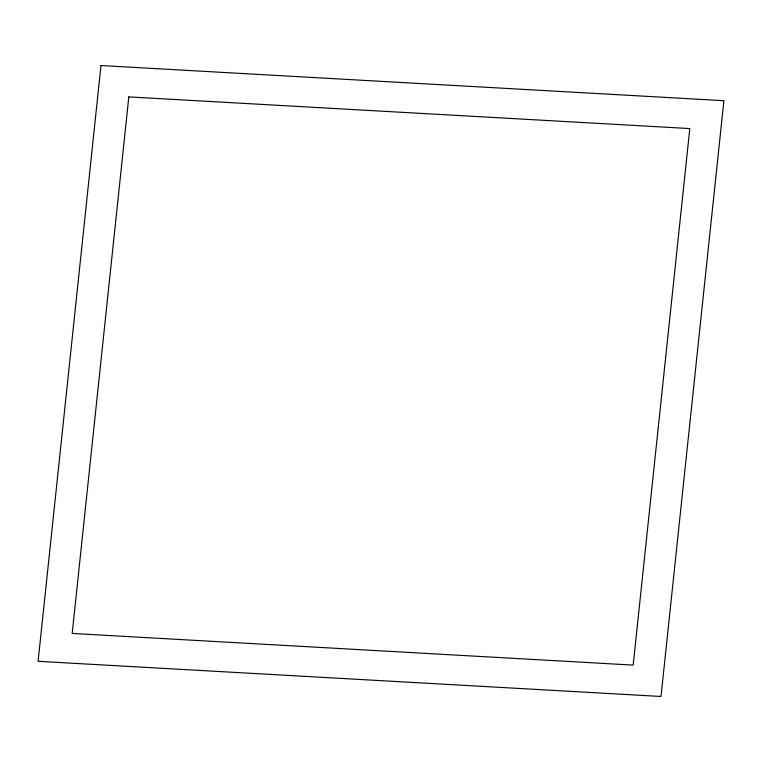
<?xml version="1.0" encoding="UTF-8"?>
<svg xmlns="http://www.w3.org/2000/svg" width="762" height="762" viewBox="0 0 762 762"><rect width="100%" height="100%" fill="white"/><g stroke="black" fill="none" stroke-linecap="round" stroke-linejoin="round"><path stroke-width="1.14" d="M100.984 65.532L38.1 661.302L661.016 696.468L723.9 100.698L100.984 65.532M128.826 96.898L72.19 633.432L633.174 665.102L689.81 128.568L128.826 96.898"/></g></svg>
